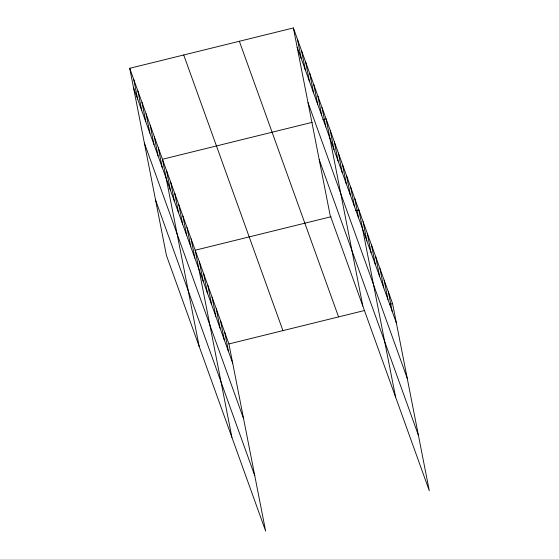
<?xml version="1.0" encoding="UTF-8"?>
<svg xmlns="http://www.w3.org/2000/svg" width="559" height="559" viewBox="0 0 559 559"><rect width="100%" height="100%" fill="white"/><g stroke="black" fill="none" stroke-linecap="round" stroke-linejoin="round"><path stroke-width="0.84" d="M129.716 68.303L228.917 343.939L265.63 531.05L166.428 255.414L129.716 68.303L293.37 27.95L392.572 303.586L429.284 490.697L330.083 215.061L293.37 27.95M312.202 122.337L162.452 159.266L199.165 346.377M322.836 119.717L326.107 118.913L362.819 306.018M331.026 216.731L195.189 250.222L231.901 437.334M355.573 210.68L358.843 209.87L395.555 396.981M228.917 343.939L364.754 310.448M389.302 304.389L392.572 303.586M297.164 47.277L396.366 322.913M308.03 102.646L407.231 378.282M319.217 159.692L418.418 435.328M239.364 41.268L338.565 316.904M183.722 54.985L282.924 330.621M133.51 87.637L232.712 363.273M144.369 142.999L243.57 418.635M155.563 200.045L254.764 475.681M388.358 291.868L392.152 311.202M384.145 280.157L387.932 299.484M379.924 268.439L383.719 287.773M375.711 256.728L379.505 276.055M371.497 245.017L375.285 264.344M367.277 233.299L371.071 252.626M363.064 221.588L366.858 240.915M354.755 198.501L358.55 217.828M350.661 187.132L354.455 206.46M346.573 175.757L350.36 195.091M342.478 164.388L346.273 183.722M338.384 153.019L342.178 172.347M334.296 141.651L338.083 160.978M330.201 130.282L333.996 149.609M322.019 107.538L325.806 126.872M317.924 96.169L321.718 115.496M313.83 84.8L317.624 104.128M309.742 73.432L313.536 92.759M305.647 62.063L309.441 81.39M301.56 50.687L305.347 70.022M297.465 39.319L301.259 58.646M224.704 332.228L228.491 351.555M220.484 320.51L224.278 339.844M216.27 308.799L220.064 328.126M212.057 297.081L215.844 316.415M207.836 285.369L211.63 304.697M203.623 273.651L207.417 292.986M199.402 261.94L203.197 281.268M191.094 238.854L194.888 258.181M187.006 227.485L190.801 246.812M182.912 216.116L186.706 235.444M178.824 204.748L182.611 224.075M174.729 193.372L178.524 212.706M170.635 182.003L174.429 201.331M166.547 170.635L170.334 189.962M158.358 147.897L162.152 167.225M154.27 136.522L158.057 155.856M150.175 125.153L153.97 144.488M146.081 113.784L149.875 133.112M141.993 102.416L145.787 121.743M137.898 91.047L141.693 110.375M133.811 79.671L137.598 99.006"/></g></svg>
